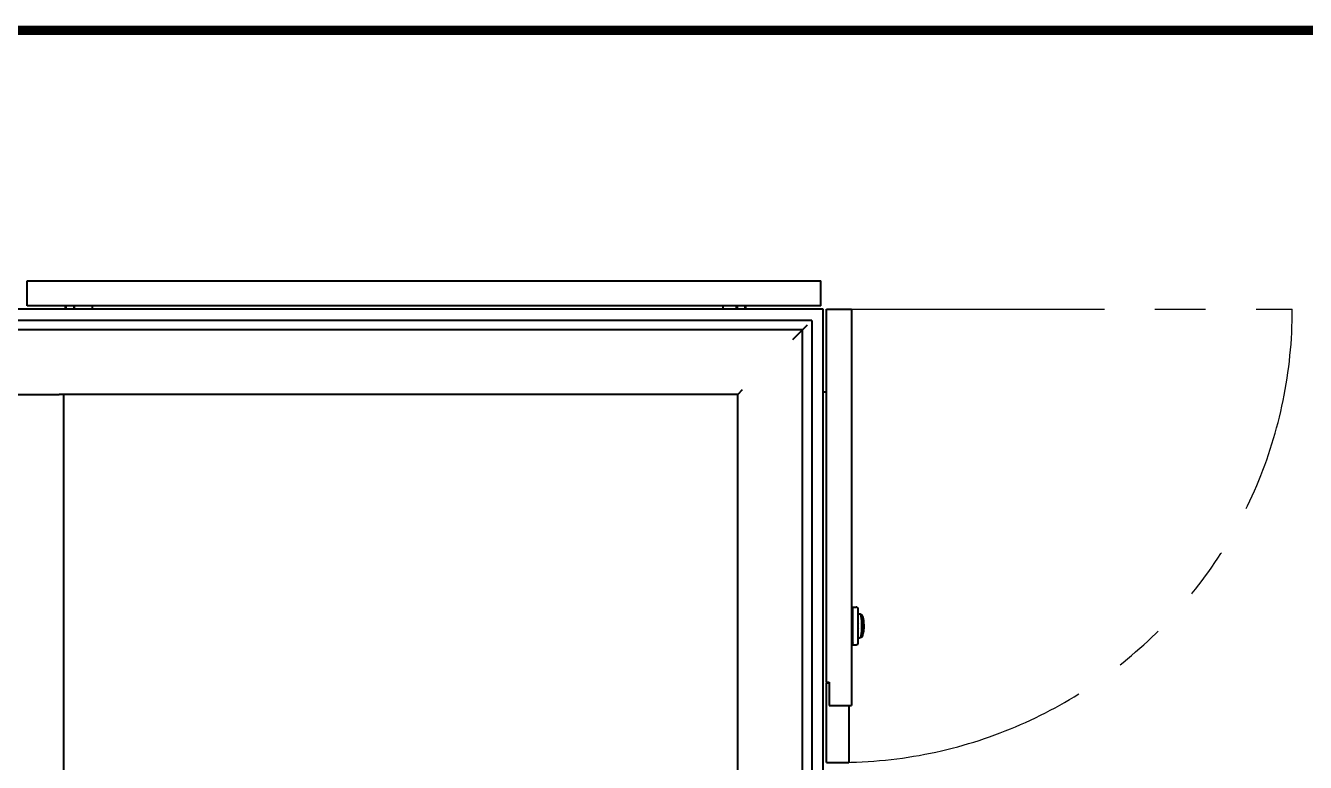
# Model space of a CAD drawing. Header units: millimetres. Extents: x 4969 to 37601, y -771 to 6478.
# Drawn here: x 19679 to 20804, y 5714 to 6362 of the extents above; entities that cross this region are included whole.
import ezdxf
from ezdxf.enums import TextEntityAlignment as Align

# ---------------------------------------------------------------- set-up
doc = ezdxf.new("R2010")
doc.units = ezdxf.units.MM
doc.header["$LTSCALE"] = 7
doc.header["$MEASUREMENT"] = 0
doc.linetypes.add('PHANTOM', pattern=[63.5, 31.75, -6.35, 6.35, -6.35, 6.35, -6.35])
doc.layers.get('0').update_dxf_attribs({"linetype": 'CONTINUOUS'})
doc.layers.add('FORMAT-1', color=7, linetype='CONTINUOUS')
doc.layers.add('가시적인 것(ISO)', color=3, linetype='CONTINUOUS', lineweight=40)
doc.layers.add('가시적인 좁은 것(ISO)', color=3, linetype='CONTINUOUS', lineweight=35)
doc.styles.add('HAN', font='')
doc.styles.get('HAN').set_extended_font_data('GulimChe')

# ---------------------------------------------------------------- blocks, each defined once
blk = doc.blocks.new('format-a1')
at = {"layer": 'FORMAT-1', "color": 7, "const_width": 0.7}
blk.add_lwpolyline([(26, 10), (26, 592), (854, 592), (854, 10)], close=True, dxfattribs=at)
at = {"style": 'HAN'}
for tag, height, p in [('MODEL-NAME', 4.5, (811.393, 49.788)), ('PART-NAME', 4.5, (811.393, 41.941)), ('SCALE', 4.05, (713.462, 41.941)), ('DWG-NO', 4.5, (811.393, 34.021)), ('DRA-BY', 4.5, (623.33, 31.663)), ('CH-BY', 4.5, (648.063, 31.663)), ('APP-BY', 4.5, (672.796, 31.663)), ('관련업체명', 4.5, (733.827, 16.64)), ('DRA-DATE', 3.75, (623.33, 13.713)), ('CH-DATE', 3.75, (648.063, 13.713)), ('APP-DATE', 3.75, (672.796, 13.713))]:
    blk.add_attdef(tag, text='', height=height, dxfattribs=at).set_placement(p, align=Align.MIDDLE_CENTER)

msp = doc.modelspace()

# ---------------------------------------------------------------- linework, layer by layer
at = {"color": 251, "linetype": 'PHANTOM'}
msp.add_line((20404.629, 6112.706), (20792.129, 6112.706), dxfattribs=at)
msp.add_arc((20393.629, 6112.706), 398.5, 270, 0, dxfattribs=at)
at = {"layer": '가시적인 것(ISO)'}
for p, q in [((19680.129, 6115.706), (19680.129, 6137.706)), ((19680.129, 6137.706), (20377.629, 6137.706)), ((20377.629, 6115.706), (20377.629, 6137.706)), ((20379.629, 6112.706), (18979.629, 6112.706)), ((20377.629, 6115.706), (19680.129, 6115.706)), ((19713.629, 6112.706), (19713.629, 6115.706)), ((19721.629, 6112.706), (19721.629, 6115.706)), ((19737.329, 6112.706), (19737.329, 6115.706)), ((20291.929, 6112.706), (20291.929, 6115.706)), ((20303.629, 6112.706), (20303.629, 6115.706)), ((20311.629, 6112.706), (20311.629, 6115.706)), ((20379.629, 4912.706), (20379.629, 6112.706)), ((20382.629, 6112.706), (20404.629, 6112.706)), ((20382.629, 5784.706), (20382.629, 6112.706)), ((20404.629, 6112.706), (20404.629, 5764.206)), ((20369.629, 6102.706), (18989.629, 6102.706)), ((20365.629, 6098.706), (20361.629, 6094.706)), ((20369.629, 6102.706), (20369.629, 4922.706)), ((20361.629, 6094.706), (18997.629, 6094.706)), ((20353.129, 6086.206), (20361.629, 6094.706)), ((20361.629, 4930.706), (20361.629, 6094.706)), ((20308.629, 6041.706), (20304.629, 6037.706)), ((19663.629, 6037.706), (19708.129, 6037.706)), ((19712.129, 6037.706), (19708.129, 6037.706)), ((20304.629, 6037.706), (19712.129, 6037.706)), ((19712.129, 5545.206), (19712.129, 6037.706)), ((20304.629, 5545.206), (20304.629, 6037.706)), ((20379.629, 6040.006), (20382.629, 6040.006)), ((20404.629, 5850.056), (20405.629, 5850.056)), ((20405.629, 5818.356), (20405.629, 5850.056)), ((20405.929, 5817.606), (20405.929, 5850.806)), ((20405.929, 5850.806), (20408.646, 5850.782)), ((20405.929, 5849.206), (20405.779, 5849.206)), ((20410.629, 5819.629), (20410.629, 5848.782)), ((20411.053, 5844.706), (20410.629, 5844.706)), ((20411.053, 5844.706), (20411.264, 5844.706)), ((20413.6, 5840.654), (20413.6, 5838.743)), ((20413.805, 5840.24), (20413.805, 5835.65)), ((20414.01, 5839.826), (20414.01, 5835.206)), ((20414.215, 5839.412), (20414.215, 5834.761)), ((20414.42, 5838.998), (20414.42, 5834.317)), ((20411.823, 5836.706), (20411.823, 5836.706)), ((20411.823, 5831.706), (20411.823, 5831.706)), ((20413.6, 5829.668), (20413.6, 5827.757)), ((20413.76, 5835.317), (20413.721, 5835.317)), ((20413.76, 5833.094), (20413.721, 5833.094)), ((20413.76, 5835.094), (20413.723, 5835.176)), ((20413.723, 5833.236), (20413.76, 5833.317)), ((20413.863, 5834.873), (20413.76, 5835.094)), ((20413.76, 5833.317), (20413.863, 5833.539)), ((20413.805, 5832.761), (20413.805, 5828.171)), ((20413.965, 5834.873), (20413.863, 5834.873)), ((20413.965, 5834.65), (20413.863, 5834.873)), ((20413.863, 5833.539), (20413.965, 5833.761)), ((20413.965, 5833.539), (20413.863, 5833.539)), ((20414.068, 5834.429), (20413.965, 5834.65)), ((20413.965, 5833.761), (20414.068, 5833.982)), ((20414.01, 5833.206), (20414.01, 5828.585)), ((20414.17, 5834.428), (20414.068, 5834.429)), ((20414.17, 5834.206), (20414.068, 5834.429)), ((20414.068, 5833.982), (20414.17, 5834.205)), ((20414.17, 5833.983), (20414.068, 5833.982)), ((20414.215, 5833.65), (20414.215, 5828.999)), ((20414.42, 5834.094), (20414.42, 5829.413)), ((20414.625, 5838.584), (20414.625, 5829.827)), ((20414.83, 5838.169), (20414.83, 5830.242)), ((20415.034, 5837.759), (20415.034, 5830.652)), ((20415.237, 5836.688), (20415.237, 5831.723)), ((20404.629, 5818.356), (20405.629, 5818.356)), ((20405.929, 5819.206), (20405.779, 5819.206)), ((20405.929, 5817.606), (20408.646, 5817.629)), ((20411.053, 5823.706), (20410.629, 5823.706)), ((20411.264, 5823.706), (20411.053, 5823.706)), ((20382.629, 5784.706), (20384.929, 5784.706)), ((20382.629, 5714.206), (20382.629, 5784.206)), ((20382.629, 5784.206), (20384.929, 5784.206)), ((20383.329, 5784.206), (20383.329, 5784.706)), ((20384.929, 5784.706), (20384.929, 5764.206)), ((20384.929, 5764.206), (20404.629, 5764.206)), ((20402.329, 5764.206), (20402.329, 5714.206)), ((20382.629, 5714.206), (20402.329, 5714.206))]:
    msp.add_line(p, q, dxfattribs=at)
for centre, radius, start, end in [((20408.629, 5848.782), 2, 0, 89.5), ((20405.779, 5849.056), 0.15, 90, 180), ((20411.264, 5842.706), 2, 6.256195, 90), ((20333.729, 5834.206), 80, 353.743805, 6.256195), ((20405.779, 5819.356), 0.15, 180, 270), ((20408.629, 5819.629), 2, 270.5, 0), ((20411.264, 5825.706), 2, 270, 353.743805)]:
    msp.add_arc(centre, radius, start, end, dxfattribs=at)
for centre, major_axis, ratio, start_param, end_param in [((20414.201, 5844.413), (-1.97, 0.069), 0.00001, 5.74831166, 5.93004926), ((20412.51, 5843.522), (-0.048, 0.949), 0.97568139, 6.20022707, 6.20023929), ((20412.978, 5834.206), (0, -8.705), 0.20506262, 2.12411154, 2.97947836), ((20412.978, 5834.206), (0, -8.705), 0.20506262, 0.1621143, 1.01748089), ((20413.555, 5835.65), (-0.25, 0), 0.44444444, 2.27655121, 4.02269213), ((20413.555, 5832.761), (-0.25, 0), 0.44444444, 2.26049318, 4.0066341), ((20413.76, 5835.206), (-0.25, 0), 0.44444444, 1.57169208, 4.71238898), ((20413.76, 5833.206), (-0.25, 0), 0.44444444, 1.57079633, 4.7114932), ((20413.965, 5834.761), (-0.25, 0), 0.44444444, 1.57169208, 4.71238898), ((20413.965, 5833.65), (-0.25, 0), 0.44444444, 1.57079633, 4.7114932), ((20414.17, 5834.317), (-0.25, 0), 0.44444444, 1.57213829, 4.71238898), ((20414.17, 5834.094), (-0.25, 0), 0.44444444, 1.57079633, 4.7110469), ((20414.213, 5823.998), (1.982, 0.069), 0.00001, 3.49922413, 3.67959273)]:
    msp.add_ellipse(centre, major_axis=major_axis, ratio=ratio, start_param=start_param, end_param=end_param, dxfattribs=at)
for points, knots in [([(20412.354, 5844.478), (20412.326, 5844.479), (20412.297, 5844.48), (20412.267, 5844.481), (20412.238, 5844.482), (20412.209, 5844.483), (20412.18, 5844.484)], [0, 0, 0, 0, 0.333333333, 0.333333333, 0.333333333, 0.656852491, 0.656852491, 0.656852491, 0.656852491]), ([(20412.539, 5844.471), (20412.811, 5844.462), (20413.074, 5844.368), (20413.493, 5844.099), (20413.656, 5843.927), (20414.039, 5843.412), (20414.22, 5843.021), (20414.639, 5841.831), (20414.848, 5840.897), (20415.147, 5838.898), (20415.251, 5837.852), (20415.37, 5835.773), (20415.394, 5834.721), (20415.371, 5832.687), (20415.326, 5831.679), (20415.176, 5829.801), (20415.068, 5828.908), (20414.797, 5827.314), (20414.631, 5826.601), (20414.229, 5825.38), (20414.004, 5824.879), (20413.382, 5824.202), (20412.989, 5823.956), (20412.539, 5823.94)], [0, 0, 0, 0, 0.14515184, 0.14515184, 0.2929076, 0.2929076, 0.55375242, 0.55375242, 0.95338207, 0.95338207, 1.29200712, 1.29200712, 1.60114363, 1.60114363, 1.90300834, 1.90300834, 2.20628078, 2.20628078, 2.51942141, 2.51942141, 2.85973289, 2.85973289, 3.09975844, 3.09975844, 3.09975844, 3.09975844]), ([(20413.452, 5840.86), (20413.453, 5840.86), (20413.454, 5840.859), (20413.479, 5840.849), (20413.501, 5840.836), (20413.542, 5840.802), (20413.561, 5840.78), (20413.585, 5840.735), (20413.593, 5840.712), (20413.599, 5840.678), (20413.6, 5840.666), (20413.6, 5840.654)], [0.0070271368, 0.0070271368, 0.0070271368, 0.0070271368, 0.0074102979, 0.0074102979, 0.0151922156, 0.0151922156, 0.0236707952, 0.0236707952, 0.0307635578, 0.0307635578, 0.0342332947, 0.0342332947, 0.0342332947, 0.0342332947]), ([(20413.6, 5840.463), (20413.621, 5840.459), (20413.641, 5840.452), (20413.684, 5840.434), (20413.706, 5840.422), (20413.747, 5840.388), (20413.766, 5840.366), (20413.79, 5840.321), (20413.798, 5840.298), (20413.804, 5840.263), (20413.805, 5840.252), (20413.805, 5840.24)], [0.001083976, 0.001083976, 0.001083976, 0.001083976, 0.0074102979, 0.0074102979, 0.0151922156, 0.0151922156, 0.0236707952, 0.0236707952, 0.0307635578, 0.0307635578, 0.0342332947, 0.0342332947, 0.0342332947, 0.0342332947]), ([(20413.805, 5840.049), (20413.826, 5840.044), (20413.846, 5840.038), (20413.889, 5840.02), (20413.911, 5840.007), (20413.952, 5839.974), (20413.971, 5839.952), (20413.995, 5839.906), (20414.003, 5839.884), (20414.009, 5839.849), (20414.01, 5839.838), (20414.01, 5839.826)], [0.001083976, 0.001083976, 0.001083976, 0.001083976, 0.0074102979, 0.0074102979, 0.0151922156, 0.0151922156, 0.0236707952, 0.0236707952, 0.0307635578, 0.0307635578, 0.0342332947, 0.0342332947, 0.0342332947, 0.0342332947]), ([(20414.01, 5839.635), (20414.031, 5839.63), (20414.051, 5839.624), (20414.094, 5839.606), (20414.116, 5839.593), (20414.157, 5839.56), (20414.176, 5839.538), (20414.2, 5839.493), (20414.208, 5839.47), (20414.214, 5839.435), (20414.215, 5839.424), (20414.215, 5839.412)], [0.0010987457, 0.0010987457, 0.0010987457, 0.0010987457, 0.0074102979, 0.0074102979, 0.0151922156, 0.0151922156, 0.0236707953, 0.0236707953, 0.0307635578, 0.0307635578, 0.0342332947, 0.0342332947, 0.0342332947, 0.0342332947]), ([(20414.215, 5839.221), (20414.236, 5839.216), (20414.257, 5839.21), (20414.3, 5839.191), (20414.323, 5839.178), (20414.363, 5839.144), (20414.382, 5839.122), (20414.406, 5839.077), (20414.414, 5839.054), (20414.419, 5839.02), (20414.42, 5839.009), (20414.42, 5838.998)], [0.0008784766, 0.0008784766, 0.0008784766, 0.0008784766, 0.0073951939, 0.0073951939, 0.0152129762, 0.0152129762, 0.0236686313, 0.0236686313, 0.0307394876, 0.0307394876, 0.0340282025, 0.0340282025, 0.0340282025, 0.0340282025]), ([(20414.42, 5838.806), (20414.441, 5838.802), (20414.461, 5838.796), (20414.504, 5838.778), (20414.526, 5838.765), (20414.567, 5838.731), (20414.586, 5838.709), (20414.61, 5838.664), (20414.619, 5838.641), (20414.624, 5838.607), (20414.625, 5838.595), (20414.625, 5838.584)], [0.001083976, 0.001083976, 0.001083976, 0.001083976, 0.0074102979, 0.0074102979, 0.0151922156, 0.0151922156, 0.0236707952, 0.0236707952, 0.0307635578, 0.0307635578, 0.0342332943, 0.0342332943, 0.0342332943, 0.0342332943]), ([(20413.6, 5827.757), (20413.6, 5827.734), (20413.596, 5827.712), (20413.582, 5827.669), (20413.572, 5827.649), (20413.545, 5827.614), (20413.529, 5827.598), (20413.493, 5827.571), (20413.473, 5827.56), (20413.452, 5827.551)], [0, 0, 0, 0, 0.0067498345, 0.0067498345, 0.0134268722, 0.0134268722, 0.0202535093, 0.0202535093, 0.0272192842, 0.0272192842, 0.0272192842, 0.0272192842]), ([(20413.805, 5828.171), (20413.805, 5828.149), (20413.801, 5828.126), (20413.787, 5828.084), (20413.777, 5828.064), (20413.75, 5828.028), (20413.734, 5828.012), (20413.697, 5827.984), (20413.676, 5827.973), (20413.636, 5827.957), (20413.618, 5827.952), (20413.6, 5827.948)], [0, 0, 0, 0, 0.0067498345, 0.0067498345, 0.0134268722, 0.0134268722, 0.0202535093, 0.0202535093, 0.0275966094, 0.0275966094, 0.0331691058, 0.0331691058, 0.0331691058, 0.0331691058]), ([(20414.01, 5828.585), (20414.01, 5828.563), (20414.007, 5828.54), (20413.992, 5828.498), (20413.982, 5828.478), (20413.955, 5828.442), (20413.939, 5828.426), (20413.902, 5828.398), (20413.881, 5828.387), (20413.841, 5828.372), (20413.823, 5828.366), (20413.805, 5828.363)], [0, 0, 0, 0, 0.0067498345, 0.0067498345, 0.0134268722, 0.0134268722, 0.0202535093, 0.0202535093, 0.0275966094, 0.0275966094, 0.0331691058, 0.0331691058, 0.0331691058, 0.0331691058]), ([(20414.215, 5828.999), (20414.215, 5828.977), (20414.211, 5828.954), (20414.197, 5828.912), (20414.187, 5828.892), (20414.16, 5828.856), (20414.144, 5828.84), (20414.107, 5828.812), (20414.086, 5828.801), (20414.046, 5828.786), (20414.028, 5828.78), (20414.01, 5828.776)], [0, 0, 0, 0, 0.0067498345, 0.0067498345, 0.0134268722, 0.0134268722, 0.0202535093, 0.0202535093, 0.0275966094, 0.0275966094, 0.0331543345, 0.0331543345, 0.0331543345, 0.0331543345]), ([(20414.42, 5829.413), (20414.42, 5829.391), (20414.416, 5829.368), (20414.402, 5829.326), (20414.392, 5829.306), (20414.365, 5829.27), (20414.349, 5829.254), (20414.312, 5829.227), (20414.291, 5829.215), (20414.251, 5829.2), (20414.233, 5829.194), (20414.215, 5829.191)], [0, 0, 0, 0, 0.0067497323, 0.0067497323, 0.0134267743, 0.0134267743, 0.0202534112, 0.0202534112, 0.0275965115, 0.0275965115, 0.0331705719, 0.0331705719, 0.0331705719, 0.0331705719]), ([(20414.625, 5829.827), (20414.625, 5829.805), (20414.622, 5829.782), (20414.607, 5829.74), (20414.597, 5829.72), (20414.57, 5829.684), (20414.554, 5829.668), (20414.517, 5829.641), (20414.496, 5829.629), (20414.456, 5829.614), (20414.438, 5829.609), (20414.42, 5829.605)], [0, 0, 0, 0, 0.0067498349, 0.0067498349, 0.0134268729, 0.0134268729, 0.0202535111, 0.0202535111, 0.0275966162, 0.0275966162, 0.0331690741, 0.0331690741, 0.0331690741, 0.0331690741]), ([(20414.625, 5838.392), (20414.646, 5838.388), (20414.666, 5838.382), (20414.709, 5838.364), (20414.731, 5838.351), (20414.772, 5838.317), (20414.791, 5838.295), (20414.816, 5838.25), (20414.824, 5838.227), (20414.829, 5838.193), (20414.83, 5838.181), (20414.83, 5838.169)], [0.001083976, 0.001083976, 0.001083976, 0.001083976, 0.0074102979, 0.0074102979, 0.0151922156, 0.0151922156, 0.0236707952, 0.0236707952, 0.0307635578, 0.0307635578, 0.0342332943, 0.0342332943, 0.0342332943, 0.0342332943]), ([(20414.83, 5830.242), (20414.83, 5830.219), (20414.827, 5830.197), (20414.812, 5830.154), (20414.802, 5830.134), (20414.775, 5830.099), (20414.759, 5830.083), (20414.722, 5830.055), (20414.701, 5830.044), (20414.661, 5830.028), (20414.643, 5830.023), (20414.625, 5830.019)], [0, 0, 0, 0, 0.0067498349, 0.0067498349, 0.0134268729, 0.0134268729, 0.0202535111, 0.0202535111, 0.0275966162, 0.0275966162, 0.0331690741, 0.0331690741, 0.0331690741, 0.0331690741]), ([(20414.83, 5837.978), (20414.853, 5837.974), (20414.876, 5837.967), (20414.92, 5837.948), (20414.942, 5837.934), (20414.98, 5837.9), (20414.998, 5837.879), (20415.021, 5837.835), (20415.028, 5837.813), (20415.033, 5837.78), (20415.034, 5837.769), (20415.034, 5837.759)], [0.0003367451, 0.0003367451, 0.0003367451, 0.0003367451, 0.0073268541, 0.0073268541, 0.0149710812, 0.0149710812, 0.0229996867, 0.0229996867, 0.0298999828, 0.0298999828, 0.0330356395, 0.0330356395, 0.0330356395, 0.0330356395]), ([(20415.034, 5830.652), (20415.034, 5830.63), (20415.03, 5830.607), (20415.016, 5830.566), (20415.006, 5830.546), (20414.979, 5830.51), (20414.963, 5830.494), (20414.926, 5830.467), (20414.905, 5830.456), (20414.866, 5830.441), (20414.848, 5830.436), (20414.83, 5830.433)], [0, 0, 0, 0, 0.0066907009, 0.0066907009, 0.013304948, 0.013304948, 0.0200424057, 0.0200424057, 0.0271945092, 0.0271945092, 0.0327178693, 0.0327178693, 0.0327178693, 0.0327178693]), ([(20415.034, 5836.893), (20415.046, 5836.9), (20415.059, 5836.906), (20415.071, 5836.912), (20415.098, 5836.925), (20415.124, 5836.939), (20415.146, 5836.952), (20415.168, 5836.965), (20415.187, 5836.978), (20415.201, 5836.991), (20415.216, 5837.004), (20415.226, 5837.017), (20415.232, 5837.03)], [0.13777902, 0.13777902, 0.13777902, 0.13777902, 0.25, 0.25, 0.25, 0.5, 0.5, 0.5, 0.75, 0.75, 0.75, 1, 1, 1, 1]), ([(20415.232, 5831.381), (20415.226, 5831.394), (20415.216, 5831.407), (20415.202, 5831.419), (20415.188, 5831.432), (20415.17, 5831.445), (20415.149, 5831.458), (20415.146, 5831.459), (20415.143, 5831.461), (20415.141, 5831.462), (20415.121, 5831.474), (20415.098, 5831.486), (20415.074, 5831.498), (20415.061, 5831.504), (20415.048, 5831.511), (20415.034, 5831.518)], [0.000000098, 0.000000098, 0.000000098, 0.000000098, 0.25, 0.25, 0.25, 0.5, 0.5, 0.5, 0.530012354, 0.530012354, 0.530012354, 0.75, 0.75, 0.75, 0.868121684, 0.868121684, 0.868121684, 0.868121684]), ([(20415.232, 5837.03), (20415.232, 5837.025), (20415.232, 5837.021), (20415.235, 5836.907), (20415.237, 5836.798), (20415.237, 5836.688)], [-0.2843108492, -0.2843108492, -0.2843108492, -0.2843108492, -0.2828632155, -0.2828632155, -0.249100163, -0.249100163, -0.249100163, -0.249100163]), ([(20415.237, 5831.723), (20415.237, 5831.613), (20415.235, 5831.504), (20415.232, 5831.39), (20415.232, 5831.386), (20415.232, 5831.381)], [-0.0330797392, -0.0330797392, -0.0330797392, -0.0330797392, 0, 0, 0.0014184893, 0.0014184893, 0.0014184893, 0.0014184893]), ([(20412.18, 5823.927), (20412.209, 5823.928), (20412.238, 5823.929), (20412.267, 5823.93), (20412.297, 5823.931), (20412.326, 5823.932), (20412.354, 5823.933)], [0.342560268, 0.342560268, 0.342560268, 0.342560268, 0.666666667, 0.666666667, 0.666666667, 1, 1, 1, 1])]:
    msp.add_open_spline(points, degree=3, knots=knots, dxfattribs=at)
for points in [[(20411.951, 5823.919), (20411.951, 5823.919), (20411.951, 5823.919), (20411.951, 5823.919)], [(20412.993, 5825.238), (20412.993, 5825.238), (20412.993, 5825.238), (20412.993, 5825.238)]]:
    msp.add_open_spline(points, degree=3, dxfattribs=at)
at = {"layer": '가시적인 좁은 것(ISO)'}
for p, q in [((19714.373, 6115.706), (19714.373, 6112.706)), ((19720.885, 6112.706), (19720.885, 6115.706)), ((20304.373, 6115.706), (20304.373, 6112.706)), ((20310.885, 6112.706), (20310.885, 6115.706))]:
    msp.add_line(p, q, dxfattribs=at)

# ---------------------------------------------------------------- block references
at = {"xscale": 12, "yscale": 12, "zscale": 12}
msp.add_blockref('format-a1', (15544.635, -746.069), dxfattribs=at)

doc.saveas('drawing.dxf')
